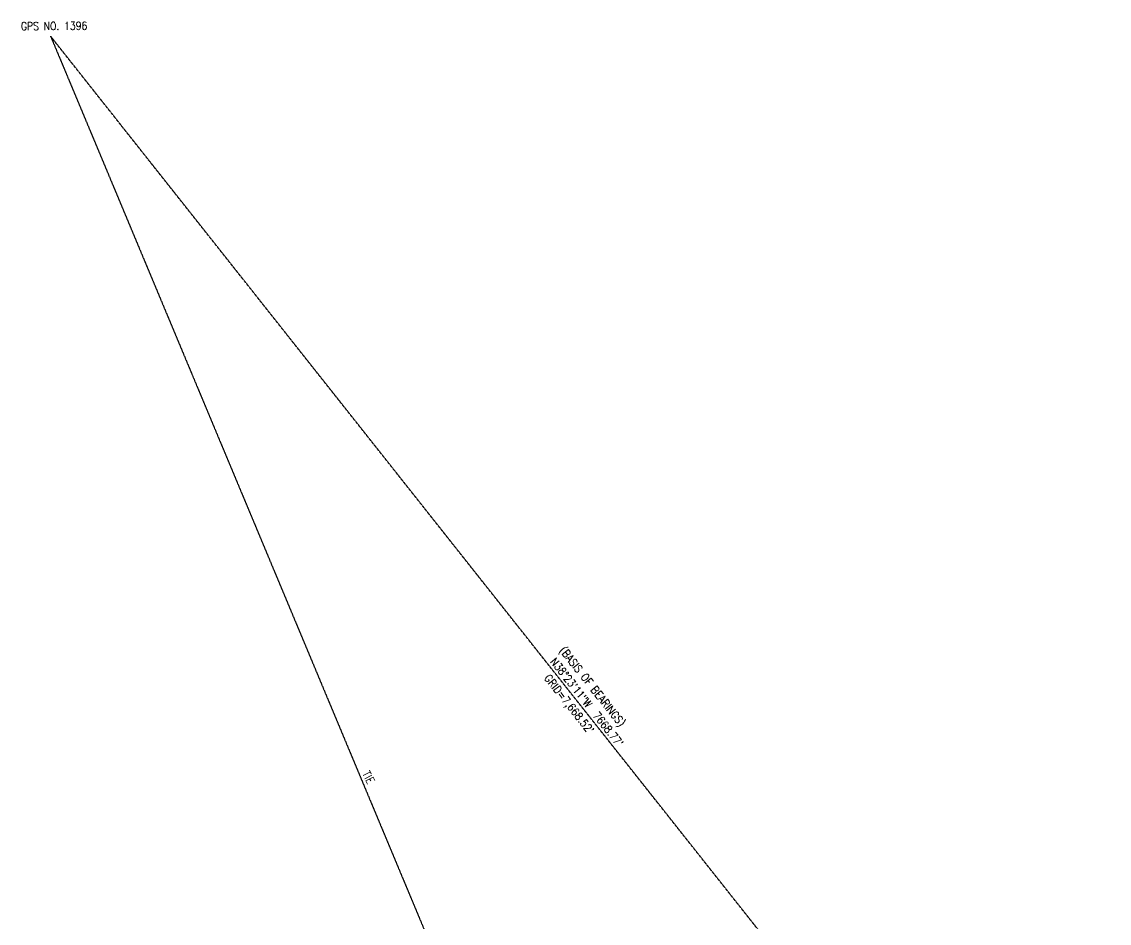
# Model space of a CAD drawing. Extents: x 6117139 to 6123208, y 2195262 to 2203370.
# Drawn here: x 6117139 to 6122030, y 2199316 to 2203370 of the extents above; entities that cross this region are included whole.
import ezdxf
from ezdxf.enums import TextEntityAlignment as Align

# ---------------------------------------------------------------- set-up
doc = ezdxf.new("R2010")
doc.units = 21
doc.header["$MEASUREMENT"] = 0
doc.linetypes.add('DASHED2', pattern=[0.375, 0.25, -0.125])
doc.layers.add('V-ANNO', color=7, linetype='Continuous')
doc.layers.add('V-LINE-TIE', color=5, linetype='DASHED2')
doc.styles.add('L80', font='simplex.shx', dxfattribs={"width": 0.85, "height": 8})

msp = doc.modelspace()

# ---------------------------------------------------------------- linework, layer by layer
at = {"layer": 'V-LINE-TIE'}
for p, q in [((6122029.9, 2197294.2), (6117267.9, 2203305.3)), ((6117267.9, 2203305.3), (6119964.6, 2196858.5))]:
    msp.add_line(p, q, dxfattribs=at)

# ---------------------------------------------------------------- texts
at = {"layer": 'V-ANNO', "style": 'L80', "width": 0.85}
for s, rotation, p in [('GPS NO. 1396', 0.3791, (6117134.8, 2203331.9)), ('(BASIS OF BEARINGS)', 308.3865, (6119554.4, 2200542.6))]:
    msp.add_text(s, height=36, rotation=rotation, dxfattribs=at).set_placement(p)
for s, rotation, p in [('N38%%D23\'11"W  7668.77\'', 308.3865, (6119666, 2200298.4)), ("GRID=7,668.52'", 308.3865, (6119586.6, 2200290.6)), ('TIE', 297.2993, (6118682.6, 2199964.4))]:
    msp.add_text(s, height=36, rotation=rotation, dxfattribs=at).set_placement(p, align=Align.CENTER)

doc.saveas('drawing.dxf')
